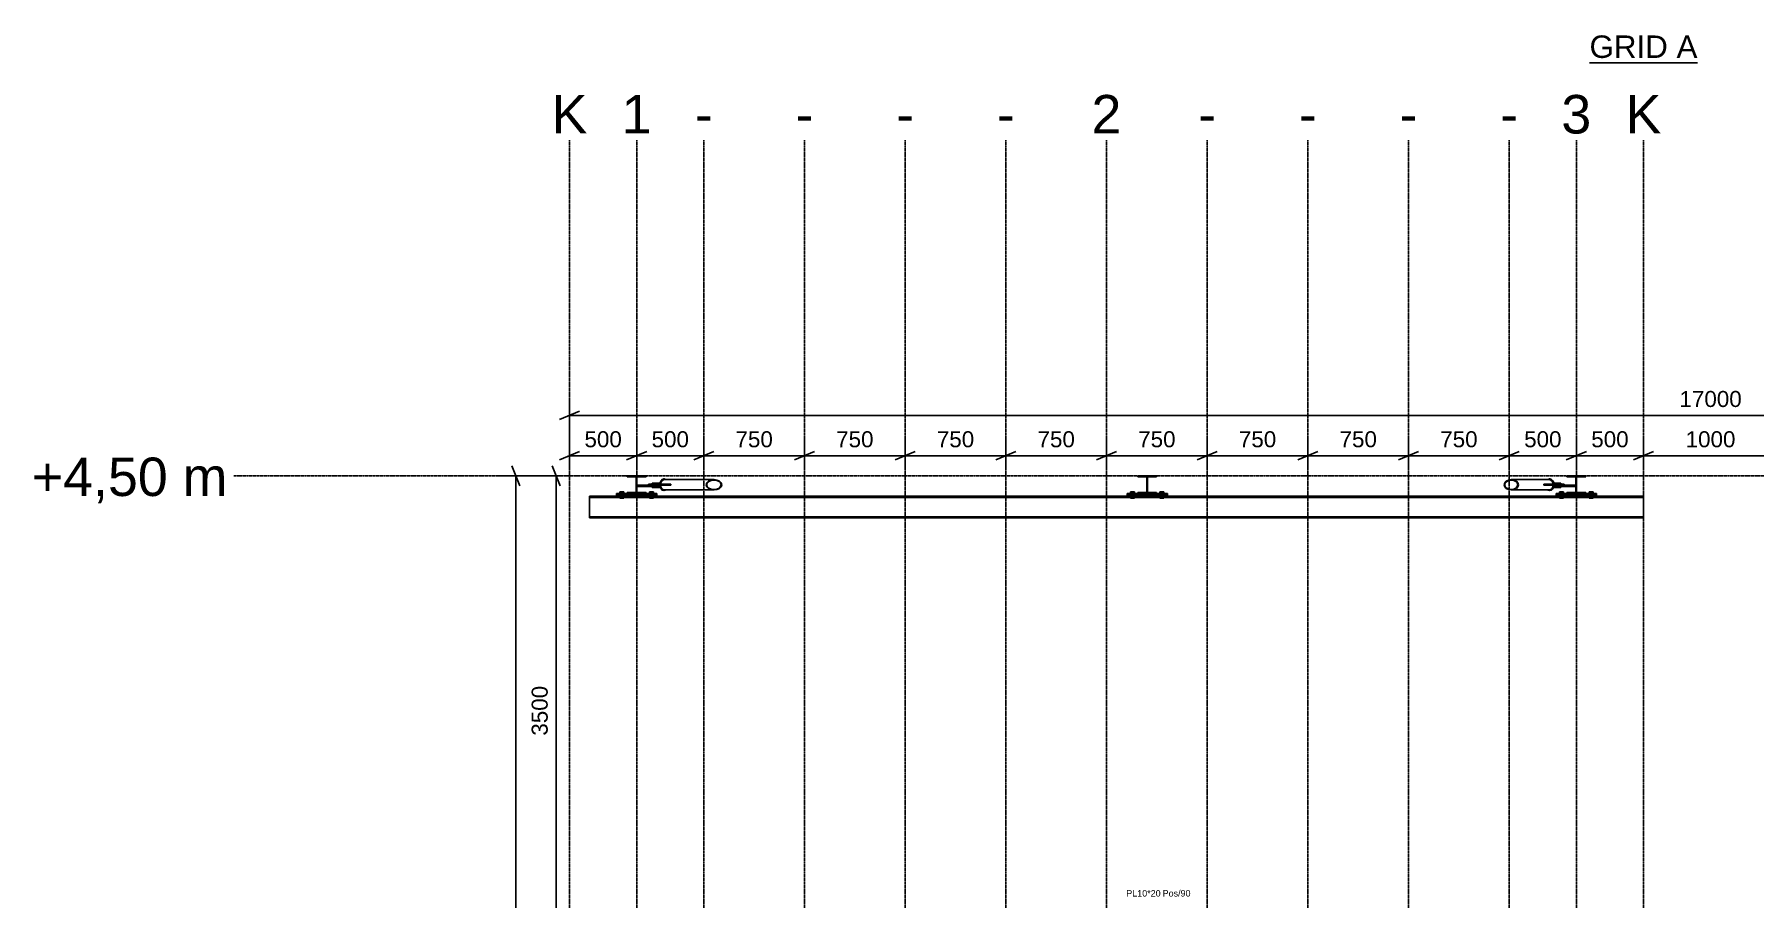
# Model space of a CAD drawing. Header units: millimetres. Extents: x -57554 to 16546, y 2142 to 98430.
# Drawn here: x -33583 to -20768, y 78644 to 85080 of the extents above; entities that cross this region are included whole.
import ezdxf

# ---------------------------------------------------------------- set-up
doc = ezdxf.new("R2010")
doc.units = ezdxf.units.MM
doc.linetypes.add('DXK_LINE_DOT3', pattern=[5.9187, 2.979, -0.9799, 0.9799, -0.9799])
doc.layers.add('S-Z2-A_TEXTUAL_ANNOTATION', color=7, linetype='Continuous')
doc.layers.add('S-Z23-A_DIMENSIONS', color=7, linetype='Continuous')
doc.styles.add('Arial', font='ARIAL.TTF', dxfattribs={"height": 0.2})

msp = doc.modelspace()

# ---------------------------------------------------------------- linework, layer by layer
at = {"color": 6, "linetype": 'Continuous'}
for p, q in [((-21998, 84868), (-21194, 84868)), ((-29221, 81660), (-29221, 81673)), ((-29191, 81673), (-29221, 81673)), ((-29221, 81626), (-29221, 81640)), ((-29206, 81660), (-29206, 81673)), ((-29206, 81626), (-29206, 81640)), ((-29191, 81660), (-29191, 81673)), ((-29191, 81626), (-29191, 81640)), ((-29001, 81660), (-29001, 81673)), ((-28971, 81673), (-29001, 81673)), ((-29001, 81626), (-29001, 81640)), ((-28986, 81660), (-28986, 81673)), ((-28986, 81626), (-28986, 81640)), ((-28980, 81730), (-28980, 81738)), ((-28980, 81738), (-28955, 81738)), ((-28980, 81730), (-28980, 81738)), ((-28980, 81738), (-28955, 81738)), ((-28980, 81706), (-28980, 81714)), ((-28980, 81706), (-28980, 81714)), ((-28980, 81706), (-28955, 81706)), ((-28980, 81706), (-28955, 81706)), ((-28976, 81730), (-28976, 81738)), ((-28976, 81706), (-28976, 81714)), ((-28972, 81730), (-28972, 81738)), ((-28972, 81706), (-28972, 81714)), ((-28971, 81660), (-28971, 81673)), ((-28971, 81626), (-28971, 81640)), ((-28964, 81730), (-28964, 81738)), ((-28964, 81706), (-28964, 81714)), ((-28960, 81730), (-28960, 81738)), ((-28960, 81706), (-28960, 81714)), ((-28955, 81730), (-28955, 81738)), ((-28955, 81730), (-28955, 81738)), ((-28955, 81706), (-28955, 81714)), ((-28955, 81706), (-28955, 81714)), ((-28954, 81730), (-28954, 81738)), ((-28954, 81738), (-28925, 81738)), ((-28954, 81730), (-28954, 81738)), ((-28954, 81738), (-28925, 81738)), ((-28954, 81706), (-28954, 81714)), ((-28954, 81706), (-28954, 81714)), ((-28925, 81706), (-28954, 81706)), ((-28925, 81706), (-28954, 81706)), ((-28950, 81730), (-28950, 81738)), ((-28950, 81706), (-28950, 81714)), ((-28946, 81730), (-28946, 81738)), ((-28946, 81730), (-28946, 81738)), ((-28946, 81706), (-28946, 81714)), ((-28946, 81706), (-28946, 81714)), ((-28933, 81730), (-28933, 81738)), ((-28933, 81730), (-28933, 81738)), ((-28933, 81706), (-28933, 81714)), ((-28933, 81706), (-28933, 81714)), ((-28929, 81730), (-28929, 81738)), ((-28929, 81706), (-28929, 81714)), ((-28925, 81730), (-28925, 81738)), ((-28925, 81730), (-28925, 81738)), ((-28925, 81706), (-28925, 81714)), ((-28925, 81706), (-28925, 81714)), ((-28924, 81730), (-28924, 81738)), ((-28924, 81738), (-28921, 81738)), ((-28924, 81730), (-28924, 81738)), ((-28924, 81738), (-28921, 81738)), ((-28924, 81706), (-28924, 81714)), ((-28924, 81706), (-28924, 81714)), ((-28919, 81706), (-28924, 81706)), ((-28920, 81706), (-28924, 81706)), ((-28920, 81706), (-28920, 81708)), ((-28919, 81706), (-28920, 81706)), ((-25418, 81660), (-25418, 81673)), ((-25388, 81673), (-25418, 81673)), ((-25418, 81626), (-25418, 81640)), ((-25403, 81660), (-25403, 81673)), ((-25403, 81626), (-25403, 81640)), ((-25388, 81660), (-25388, 81673)), ((-25388, 81626), (-25388, 81640)), ((-25198, 81660), (-25198, 81673)), ((-25168, 81673), (-25198, 81673)), ((-25198, 81626), (-25198, 81640)), ((-25183, 81660), (-25183, 81673)), ((-25183, 81626), (-25183, 81640)), ((-25168, 81660), (-25168, 81673)), ((-25168, 81626), (-25168, 81640)), ((-22265, 81706), (-22265, 81713)), ((-22265, 81706), (-22265, 81713)), ((-22264, 81706), (-22265, 81706)), ((-22239, 81706), (-22265, 81706)), ((-22264, 81738), (-22264, 81738)), ((-22264, 81733), (-22264, 81738)), ((-22239, 81738), (-22264, 81738)), ((-22239, 81738), (-22264, 81738)), ((-22264, 81706), (-22264, 81714)), ((-22239, 81706), (-22264, 81706)), ((-22262, 81730), (-22262, 81738)), ((-22262, 81706), (-22262, 81714)), ((-22255, 81730), (-22255, 81738)), ((-22255, 81706), (-22255, 81714)), ((-22249, 81730), (-22249, 81738)), ((-22249, 81706), (-22249, 81714)), ((-22242, 81730), (-22242, 81738)), ((-22242, 81706), (-22242, 81714)), ((-22240, 81730), (-22240, 81738)), ((-22240, 81706), (-22240, 81714)), ((-22239, 81730), (-22239, 81738)), ((-22239, 81730), (-22239, 81738)), ((-22239, 81706), (-22239, 81714)), ((-22239, 81706), (-22239, 81714)), ((-22236, 81730), (-22236, 81738)), ((-22211, 81738), (-22236, 81738)), ((-22236, 81730), (-22236, 81738)), ((-22211, 81738), (-22236, 81738)), ((-22236, 81706), (-22236, 81714)), ((-22236, 81706), (-22236, 81714)), ((-22211, 81706), (-22236, 81706)), ((-22211, 81706), (-22236, 81706)), ((-22233, 81730), (-22233, 81738)), ((-22233, 81706), (-22233, 81714)), ((-22227, 81730), (-22227, 81738)), ((-22227, 81706), (-22227, 81714)), ((-22221, 81730), (-22221, 81738)), ((-22221, 81706), (-22221, 81714)), ((-22221, 81660), (-22221, 81673)), ((-22191, 81673), (-22221, 81673)), ((-22221, 81626), (-22221, 81640)), ((-22215, 81730), (-22215, 81738)), ((-22215, 81706), (-22215, 81714)), ((-22211, 81730), (-22211, 81738)), ((-22211, 81730), (-22211, 81738)), ((-22211, 81706), (-22211, 81714)), ((-22211, 81706), (-22211, 81714)), ((-22206, 81660), (-22206, 81673)), ((-22206, 81626), (-22206, 81640)), ((-22191, 81660), (-22191, 81673)), ((-22191, 81626), (-22191, 81640)), ((-22001, 81660), (-22001, 81673)), ((-21971, 81673), (-22001, 81673)), ((-22001, 81626), (-22001, 81640)), ((-21986, 81660), (-21986, 81673)), ((-21986, 81626), (-21986, 81640)), ((-21971, 81660), (-21971, 81673)), ((-21971, 81626), (-21971, 81640)), ((-29191, 81626), (-29221, 81626)), ((-28971, 81626), (-29001, 81626)), ((-25388, 81626), (-25418, 81626)), ((-25168, 81626), (-25198, 81626)), ((-22191, 81626), (-22221, 81626)), ((-21971, 81626), (-22001, 81626))]:
    msp.add_line(p, q, dxfattribs=at)
at = {"color": 1, "linetype": 'DXK_LINE_DOT3'}
for p, q in [((-29596, 71792), (-29596, 84292)), ((-29096, 71792), (-29096, 84292)), ((-28596, 71792), (-28596, 84292)), ((-27846, 71792), (-27846, 84292)), ((-27096, 71792), (-27096, 84292)), ((-26346, 71792), (-26346, 84292)), ((-25596, 71792), (-25596, 84292)), ((-24846, 71792), (-24846, 84292)), ((-24096, 71792), (-24096, 84292)), ((-23346, 71792), (-23346, 84292)), ((-22596, 71792), (-22596, 84292)), ((-22096, 71792), (-22096, 84292)), ((-21596, 71792), (-21596, 84292)), ((-32096, 81792), (-10096, 81792))]:
    msp.add_line(p, q, dxfattribs=at)
at = {"color": 2, "linetype": 'Continuous'}
for p, q in [((-29166, 81792), (-29166, 81784)), ((-29026, 81792), (-29166, 81792)), ((-29166, 81784), (-29099, 81784)), ((-29099, 81784), (-29099, 81668)), ((-29094, 81668), (-29094, 81784)), ((-29094, 81784), (-29026, 81784)), ((-29026, 81784), (-29026, 81792)), ((-28914, 81756), (-28920, 81742)), ((-28918, 81742), (-28912, 81756)), ((-28905, 81766), (-28914, 81756)), ((-28912, 81756), (-28903, 81766)), ((-28902, 81761), (-28910, 81753)), ((-28894, 81769), (-28905, 81766)), ((-28903, 81766), (-28892, 81769)), ((-28892, 81764), (-28902, 81761)), ((-28894, 81769), (-28892, 81769)), ((-28892, 81769), (-28881, 81766)), ((-28892, 81764), (-28520, 81764)), ((-28881, 81766), (-28880, 81764)), ((-28561, 81753), (-28542, 81761)), ((-28541, 81758), (-28558, 81751)), ((-28542, 81761), (-28520, 81764)), ((-28520, 81761), (-28541, 81758)), ((-28520, 81764), (-28498, 81761)), ((-28500, 81758), (-28520, 81761)), ((-28482, 81751), (-28500, 81758)), ((-28498, 81761), (-28479, 81753)), ((-25363, 81792), (-25363, 81784)), ((-25223, 81792), (-25363, 81792)), ((-25363, 81784), (-25296, 81784)), ((-25296, 81784), (-25296, 81668)), ((-25291, 81668), (-25291, 81784)), ((-25291, 81784), (-25223, 81784)), ((-25223, 81784), (-25223, 81792)), ((-22618, 81753), (-22601, 81761)), ((-22599, 81758), (-22615, 81751)), ((-22601, 81761), (-22581, 81764)), ((-22581, 81761), (-22599, 81758)), ((-22296, 81764), (-22581, 81764)), ((-22581, 81764), (-22560, 81761)), ((-22562, 81758), (-22581, 81761)), ((-22546, 81751), (-22562, 81758)), ((-22560, 81761), (-22543, 81753)), ((-22309, 81764), (-22308, 81766)), ((-22308, 81766), (-22296, 81769)), ((-22296, 81769), (-22284, 81766)), ((-22296, 81769), (-22294, 81769)), ((-22285, 81761), (-22296, 81764)), ((-22282, 81766), (-22294, 81769)), ((-22276, 81753), (-22285, 81761)), ((-22284, 81766), (-22274, 81756)), ((-22272, 81756), (-22282, 81766)), ((-22274, 81756), (-22267, 81742)), ((-22265, 81742), (-22272, 81756)), ((-22166, 81792), (-22166, 81784)), ((-22026, 81792), (-22166, 81792)), ((-22166, 81784), (-22099, 81784)), ((-22099, 81784), (-22099, 81668)), ((-22094, 81668), (-22094, 81784)), ((-22094, 81784), (-22026, 81784)), ((-22026, 81784), (-22026, 81792)), ((-29447, 81640), (-29447, 81632)), ((-29447, 81640), (-29246, 81640)), ((-29447, 81487), (-29447, 81632)), ((-29447, 81632), (-21596, 81632)), ((-29246, 81650), (-29246, 81660)), ((-29246, 81660), (-29166, 81660)), ((-29246, 81650), (-28946, 81650)), ((-29246, 81640), (-29246, 81650)), ((-29246, 81650), (-28946, 81650)), ((-29246, 81640), (-28946, 81640)), ((-29099, 81668), (-29166, 81668)), ((-29166, 81668), (-29166, 81660)), ((-29166, 81660), (-29026, 81660)), ((-28933, 81722), (-29094, 81722)), ((-28921, 81714), (-29094, 81714)), ((-29026, 81668), (-29094, 81668)), ((-29026, 81660), (-29026, 81668)), ((-29026, 81660), (-28946, 81660)), ((-29007, 81722), (-29007, 81730)), ((-29007, 81730), (-28841, 81730)), ((-29005, 81722), (-29005, 81730)), ((-28946, 81650), (-28946, 81660)), ((-28946, 81640), (-28946, 81650)), ((-28946, 81640), (-25443, 81640)), ((-28933, 81714), (-28933, 81722)), ((-28933, 81722), (-28841, 81722)), ((-28920, 81742), (-28922, 81730)), ((-28922, 81722), (-28920, 81710)), ((-28920, 81730), (-28918, 81742)), ((-28918, 81710), (-28920, 81722)), ((-28920, 81710), (-28914, 81696)), ((-28912, 81696), (-28918, 81710)), ((-28916, 81730), (-28915, 81741)), ((-28916, 81722), (-28915, 81711)), ((-28910, 81753), (-28915, 81741)), ((-28915, 81711), (-28910, 81699)), ((-28914, 81696), (-28905, 81686)), ((-28903, 81686), (-28912, 81696)), ((-28910, 81699), (-28902, 81691)), ((-28905, 81686), (-28894, 81683)), ((-28892, 81683), (-28903, 81686)), ((-28902, 81691), (-28892, 81688)), ((-28894, 81683), (-28892, 81683)), ((-28892, 81688), (-28520, 81688)), ((-28881, 81686), (-28892, 81683)), ((-28880, 81688), (-28881, 81686)), ((-28848, 81722), (-28848, 81730)), ((-28841, 81722), (-28841, 81730)), ((-28578, 81726), (-28574, 81741)), ((-28574, 81711), (-28578, 81726)), ((-28574, 81741), (-28561, 81753)), ((-28570, 81739), (-28574, 81726)), ((-28574, 81726), (-28570, 81713)), ((-28561, 81699), (-28574, 81711)), ((-28558, 81751), (-28570, 81739)), ((-28570, 81713), (-28558, 81701)), ((-28542, 81691), (-28561, 81699)), ((-28558, 81701), (-28541, 81694)), ((-28520, 81688), (-28542, 81691)), ((-28541, 81694), (-28520, 81691)), ((-28520, 81691), (-28500, 81694)), ((-28498, 81691), (-28520, 81688)), ((-28500, 81694), (-28482, 81701)), ((-28479, 81699), (-28498, 81691)), ((-28471, 81739), (-28482, 81751)), ((-28482, 81701), (-28471, 81713)), ((-28479, 81753), (-28467, 81741)), ((-28467, 81711), (-28479, 81699)), ((-28467, 81726), (-28471, 81739)), ((-28471, 81713), (-28467, 81726)), ((-28467, 81741), (-28462, 81726)), ((-28462, 81726), (-28467, 81711)), ((-25443, 81650), (-25443, 81660)), ((-25443, 81660), (-25363, 81660)), ((-25443, 81640), (-25443, 81650)), ((-25443, 81650), (-25143, 81650)), ((-25443, 81650), (-25143, 81650)), ((-25443, 81640), (-25143, 81640)), ((-25296, 81668), (-25363, 81668)), ((-25363, 81668), (-25363, 81660)), ((-25363, 81660), (-25223, 81660)), ((-25223, 81668), (-25291, 81668)), ((-25223, 81660), (-25223, 81668)), ((-25223, 81660), (-25143, 81660)), ((-25143, 81650), (-25143, 81660)), ((-25143, 81640), (-25143, 81650)), ((-25143, 81640), (-22246, 81640)), ((-22634, 81726), (-22630, 81741)), ((-22630, 81711), (-22634, 81726)), ((-22630, 81741), (-22618, 81753)), ((-22626, 81739), (-22630, 81726)), ((-22630, 81726), (-22626, 81713)), ((-22618, 81699), (-22630, 81711)), ((-22615, 81751), (-22626, 81739)), ((-22626, 81713), (-22615, 81701)), ((-22601, 81691), (-22618, 81699)), ((-22615, 81701), (-22599, 81694)), ((-22581, 81688), (-22601, 81691)), ((-22599, 81694), (-22581, 81691)), ((-22581, 81691), (-22562, 81694)), ((-22560, 81691), (-22581, 81688)), ((-22581, 81688), (-22296, 81688)), ((-22562, 81694), (-22546, 81701)), ((-22543, 81699), (-22560, 81691)), ((-22536, 81739), (-22546, 81751)), ((-22546, 81701), (-22536, 81713)), ((-22543, 81753), (-22532, 81741)), ((-22532, 81711), (-22543, 81699)), ((-22532, 81726), (-22536, 81739)), ((-22536, 81713), (-22532, 81726)), ((-22532, 81741), (-22528, 81726)), ((-22528, 81726), (-22532, 81711)), ((-22338, 81722), (-22338, 81730)), ((-22187, 81730), (-22338, 81730)), ((-22253, 81722), (-22338, 81722)), ((-22331, 81722), (-22331, 81730)), ((-22308, 81686), (-22309, 81688)), ((-22296, 81683), (-22308, 81686)), ((-22296, 81688), (-22285, 81691)), ((-22284, 81686), (-22296, 81683)), ((-22296, 81683), (-22294, 81683)), ((-22294, 81683), (-22282, 81686)), ((-22285, 81691), (-22276, 81699)), ((-22274, 81696), (-22284, 81686)), ((-22282, 81686), (-22272, 81696)), ((-22271, 81741), (-22276, 81753)), ((-22276, 81699), (-22271, 81711)), ((-22267, 81710), (-22274, 81696)), ((-22272, 81696), (-22265, 81710)), ((-22269, 81730), (-22271, 81741)), ((-22271, 81711), (-22269, 81722)), ((-22267, 81742), (-22265, 81730)), ((-22265, 81722), (-22267, 81710)), ((-22263, 81730), (-22265, 81742)), ((-22265, 81710), (-22263, 81722)), ((-22099, 81714), (-22264, 81714)), ((-22253, 81714), (-22253, 81722)), ((-22253, 81722), (-22099, 81722)), ((-22246, 81650), (-22246, 81660)), ((-22246, 81660), (-22166, 81660)), ((-22246, 81650), (-21946, 81650)), ((-22246, 81640), (-22246, 81650)), ((-22246, 81650), (-21946, 81650)), ((-22246, 81640), (-21946, 81640)), ((-22187, 81722), (-22187, 81730)), ((-22099, 81668), (-22166, 81668)), ((-22166, 81668), (-22166, 81660)), ((-22166, 81660), (-22026, 81660)), ((-22026, 81668), (-22094, 81668)), ((-22026, 81660), (-22026, 81668)), ((-22026, 81660), (-21946, 81660)), ((-21946, 81650), (-21946, 81660)), ((-21946, 81640), (-21946, 81650)), ((-21946, 81640), (-21596, 81640)), ((-21596, 81632), (-21596, 81640)), ((-21596, 81487), (-21596, 81632)), ((-29447, 81480), (-29447, 81487)), ((-29447, 81487), (-21596, 81487)), ((-29447, 81480), (-21596, 81480)), ((-21596, 81480), (-21596, 81487))]:
    msp.add_line(p, q, dxfattribs=at)
at = {"layer": 'S-Z23-A_DIMENSIONS'}
for p, q in [((-29596, 81842), (-29596, 82368)), ((-29596, 82242), (-12596, 82242)), ((-29596, 81842), (-29596, 82068)), ((-29096, 81842), (-29096, 82068)), ((-29096, 81842), (-29096, 82068)), ((-28596, 81842), (-28596, 82068)), ((-28596, 81842), (-28596, 82068)), ((-27846, 81842), (-27846, 82068)), ((-27846, 81842), (-27846, 82068)), ((-27096, 81842), (-27096, 82068)), ((-27096, 81842), (-27096, 82068)), ((-26346, 81842), (-26346, 82068)), ((-26346, 81842), (-26346, 82068)), ((-25596, 81842), (-25596, 82068)), ((-25596, 81842), (-25596, 82068)), ((-24846, 81842), (-24846, 82068)), ((-24846, 81842), (-24846, 82068)), ((-24096, 81842), (-24096, 82068)), ((-24096, 81842), (-24096, 82068)), ((-23346, 81842), (-23346, 82068)), ((-23346, 81842), (-23346, 82068)), ((-22596, 81842), (-22596, 82068)), ((-22596, 81842), (-22596, 82068)), ((-22096, 81842), (-22096, 82068)), ((-22096, 81842), (-22096, 82068)), ((-21596, 81842), (-21596, 82068)), ((-21596, 81842), (-21596, 82068)), ((-29671, 81912), (-29521, 81973)), ((-29596, 81942), (-29096, 81942)), ((-29171, 81912), (-29021, 81973)), ((-29096, 81942), (-28596, 81942)), ((-28521, 81973), (-28671, 81912)), ((-28596, 81942), (-27846, 81942)), ((-27771, 81973), (-27921, 81912)), ((-27921, 81912), (-27771, 81973)), ((-27846, 81942), (-27096, 81942)), ((-27171, 81912), (-27021, 81973)), ((-27021, 81973), (-27171, 81912)), ((-27096, 81942), (-26346, 81942)), ((-26271, 81973), (-26421, 81912)), ((-26421, 81912), (-26271, 81973)), ((-26346, 81942), (-25596, 81942)), ((-25521, 81973), (-25671, 81912)), ((-25671, 81912), (-25521, 81973)), ((-25596, 81942), (-24846, 81942)), ((-24771, 81973), (-24921, 81912)), ((-24921, 81912), (-24771, 81973)), ((-24846, 81942), (-24096, 81942)), ((-24171, 81912), (-24021, 81973)), ((-24021, 81973), (-24171, 81912)), ((-24096, 81942), (-23346, 81942)), ((-23271, 81973), (-23421, 81912)), ((-23421, 81912), (-23271, 81973)), ((-23346, 81942), (-22596, 81942)), ((-22671, 81912), (-22521, 81973)), ((-22596, 81942), (-22096, 81942)), ((-22171, 81912), (-22021, 81973)), ((-22096, 81942), (-21596, 81942)), ((-21521, 81973), (-21671, 81912)), ((-21521, 81973), (-21671, 81912)), ((-21596, 81942), (-20596, 81942)), ((-29646, 81792), (-30121, 81792)), ((-29966, 81717), (-30026, 81868)), ((-29996, 74292), (-29996, 81792)), ((-29646, 81792), (-29821, 81792)), ((-29666, 81717), (-29726, 81868)), ((-29696, 78292), (-29696, 81792))]:
    msp.add_line(p, q, dxfattribs=at)

# ---------------------------------------------------------------- texts
at = {"color": 5, "linetype": 'Continuous', "style": 'Arial'}
for s, height, p in [('K', 287, (-29730, 84342)), ('1', 287, (-29208, 84342)), ('2', 287, (-25708, 84342)), ('3', 287, (-22208, 84342)), ('K', 287, (-21730, 84342)), ('-', 287, (-28663, 84342)), ('-', 287, (-27913, 84342)), ('-', 287, (-27163, 84342)), ('-', 287, (-26413, 84342)), ('-', 287, (-24913, 84342)), ('-', 287, (-24163, 84342)), ('-', 287, (-23413, 84342)), ('-', 287, (-22663, 84342)), ('+4,50 m', 286.5, (-33602, 81642))]:
    msp.add_text(s, height=height, dxfattribs=at).set_placement(p)

# ---------------------------------------------------------------- wipeouts: each hides what was drawn before it
msp.add_wipeout([(-25193, 78659), (-25193, 78709), (-25449, 78709), (-25449, 78659)]).dxf.layer = 'S-Z2-A_TEXTUAL_ANNOTATION'

# ---------------------------------------------------------------- next in the draw order: wipeouts: each hides what was drawn before it
at = {"color": 0, "linetype": 'Continuous'}
msp.add_wipeout([(-21194, 84905), (-21194, 85080), (-21998, 85080), (-21998, 84905)], dxfattribs=at)
for points, layer in [([(-24971, 78659), (-24971, 78709), (-25178, 78709), (-25178, 78659)], 'S-Z2-A_TEXTUAL_ANNOTATION'), ([(-20840, 82280), (-20840, 82455), (-21353, 82455), (-21353, 82280)], 'S-Z23-A_DIMENSIONS'), ([(-28682, 81980), (-28682, 82155), (-29010, 82155), (-29010, 81980)], 'S-Z23-A_DIMENSIONS'), ([(-28057, 81980), (-28057, 82155), (-28385, 82155), (-28385, 81980)], 'S-Z23-A_DIMENSIONS'), ([(-27307, 81980), (-27307, 82155), (-27635, 82155), (-27635, 81980)], 'S-Z23-A_DIMENSIONS'), ([(-26557, 81980), (-26557, 82155), (-26885, 82155), (-26885, 81980)], 'S-Z23-A_DIMENSIONS'), ([(-25807, 81980), (-25807, 82155), (-26135, 82155), (-26135, 81980)], 'S-Z23-A_DIMENSIONS'), ([(-25057, 81980), (-25057, 82155), (-25385, 82155), (-25385, 81980)], 'S-Z23-A_DIMENSIONS'), ([(-24307, 81980), (-24307, 82155), (-24635, 82155), (-24635, 81980)], 'S-Z23-A_DIMENSIONS'), ([(-23557, 81980), (-23557, 82155), (-23885, 82155), (-23885, 81980)], 'S-Z23-A_DIMENSIONS'), ([(-22807, 81980), (-22807, 82155), (-23135, 82155), (-23135, 81980)], 'S-Z23-A_DIMENSIONS'), ([(-21682, 81980), (-21682, 82155), (-22010, 82155), (-22010, 81980)], 'S-Z23-A_DIMENSIONS'), ([(-20886, 81980), (-20886, 82155), (-21307, 82155), (-21307, 81980)], 'S-Z23-A_DIMENSIONS'), ([(-29734, 80253), (-29909, 80253), (-29909, 79832), (-29734, 79832)], 'S-Z23-A_DIMENSIONS')]:
    msp.add_wipeout(points).dxf.layer = layer

# ---------------------------------------------------------------- next in the draw order: linework, layer by layer
at = {"layer": 'S-Z23-A_DIMENSIONS'}
for p, q in [((-29021, 81973), (-29171, 81912)), ((-28521, 81973), (-28671, 81912)), ((-22021, 81973), (-22171, 81912))]:
    msp.add_line(p, q, dxfattribs=at)

# ---------------------------------------------------------------- next in the draw order: texts
at = {"color": 7, "linetype": 'Continuous', "style": 'Arial'}
msp.add_text('GRID A', height=167.1, dxfattribs=at).set_placement((-21998, 84905))
at = {"layer": 'S-Z2-A_TEXTUAL_ANNOTATION', "style": 'Arial'}
for s, p in [('PL10*20', (-25449, 78659)), ('Pos/90', (-25178, 78659))]:
    msp.add_text(s, height=47.8, dxfattribs=at).set_placement(p)
at = {"layer": 'S-Z23-A_DIMENSIONS', "style": 'Arial'}
for s, p in [('17000', (-21328, 82305)), ('500', (-28985, 82005)), ('750', (-28360, 82005)), ('750', (-27610, 82005)), ('750', (-26860, 82005)), ('750', (-26110, 82005)), ('750', (-25360, 82005)), ('750', (-24610, 82005)), ('750', (-23860, 82005)), ('750', (-23110, 82005)), ('500', (-21985, 82005)), ('1000', (-21282, 82005))]:
    msp.add_text(s, height=119.4, dxfattribs=at).set_placement(p)
msp.add_text('3500', height=119.4, rotation=90.0002, dxfattribs=at).set_placement((-29759, 79857))

# ---------------------------------------------------------------- next in the draw order: wipeouts: each hides what was drawn before it
for points in [[(-29182, 81980), (-29182, 82155), (-29510, 82155), (-29510, 81980)], [(-22182, 81980), (-22182, 82155), (-22510, 82155), (-22510, 81980)]]:
    msp.add_wipeout(points).dxf.layer = 'S-Z23-A_DIMENSIONS'

# ---------------------------------------------------------------- next in the draw order: linework, layer by layer
at = {"layer": 'S-Z23-A_DIMENSIONS'}
for p, q in [((-29521, 82273), (-29671, 82212)), ((-22671, 81912), (-22521, 81973))]:
    msp.add_line(p, q, dxfattribs=at)

# ---------------------------------------------------------------- next in the draw order: texts
at = {"layer": 'S-Z23-A_DIMENSIONS', "style": 'Arial'}
for p in [(-29485, 82005), (-22485, 82005)]:
    msp.add_text('500', height=119.4, dxfattribs=at).set_placement(p)

doc.saveas('drawing.dxf')
